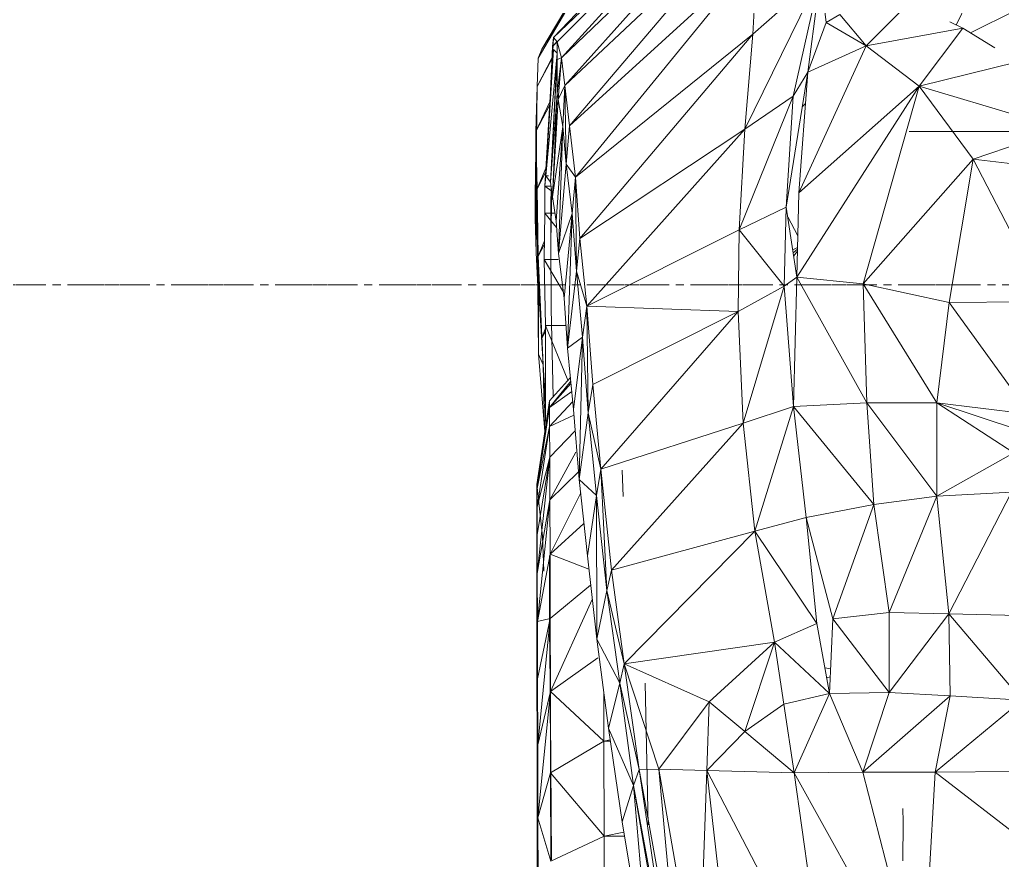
# Model space of a CAD drawing. Header units: inches. Extents: x 9610 to 15331, y -316 to 681.
# Drawn here: x 12397.17 to 12413.73, y -9.7 to 4.47 of the extents above; entities that cross this region are included whole.
import ezdxf

# ---------------------------------------------------------------- set-up
doc = ezdxf.new("R2010")
doc.units = ezdxf.units.IN
doc.header["$MEASUREMENT"] = 0
doc.linetypes.add('Aligning Line 1_8_', pattern=[0.25, 0.125, -0.125])
doc.linetypes.add('Grid Line 1_2_', pattern=[0.875, 0.5, -0.125, 0.125, -0.125])
for name, color, linetype, lineweight in [('0-1', 7, 'Continuous', 5), ('0-3', 45, 'Continuous', 9), ('A-FLOR-LEVL-1', 51, 'Grid Line 1_2_', 9), ('A-GENM', 5, 'Continuous', 9), ('G-ANNO-SYMB', 111, 'Aligning Line 1_8_', 9)]:
    doc.layers.add(name, color=color, linetype=linetype, lineweight=lineweight)

# ---------------------------------------------------------------- blocks, each defined once
blk = doc.blocks.new('Land_Rover_Evoque_-_SUV_Car_Vehicle_Automobile_13067 - Land Rover EVOQUE_dwg-1230547-BUILDING SECTION - EAST_WEST - LOOKING SOUTH2')
at = {"layer": 'A-GENM'}
for p, q in [((12409.451, 7.617), (12406.17, 4.17)), ((12406.17, 4.17), (12409.604, 7.465)), ((12409.604, 7.465), (12406.227, 4.095)), ((12409.604, 7.465), (12406.303, 3.827)), ((12407.843, 7.244), (12405.911, 3.819)), ((12407.816, 7.079), (12405.911, 3.819)), ((12407.819, 7.101), (12405.97, 3.971)), ((12409.681, 7.082), (12406.303, 3.827)), ((12406.361, 3.358), (12409.681, 7.082)), ((12406.361, 3.358), (12409.642, 6.451)), ((12406.438, 2.677), (12409.642, 6.451)), ((12406.438, 2.677), (12409.604, 5.569)), ((12409.604, 5.569), (12406.536, 1.814)), ((12409.604, 5.569), (12409.527, 4.226)), ((12410.665, 5.225), (12409.393, 2.623)), ((12410.665, 5.225), (12409.527, 4.226)), ((12410.665, 5.225), (12410.204, 3.181)), ((12410.665, 5.225), (12410.455, 3.584)), ((12410.665, 5.225), (12410.763, 4.42)), ((12411.438, 4.028), (12412.174, 4.765)), ((12412.955, 4.379), (12413.139, 4.758)), ((12410.763, 4.42), (12410.994, 4.554)), ((12411.438, 4.028), (12410.994, 4.554)), ((12413.963, 4.628), (12413.194, 4.245)), ((12410.455, 3.584), (12410.763, 4.42)), ((12411.438, 4.028), (12410.763, 4.42)), ((12411.438, 4.028), (12413.063, 4.325)), ((12412.329, 3.347), (12413.063, 4.325)), ((12413.063, 4.325), (12412.845, 4.433)), ((12413.063, 4.325), (12412.845, 4.433)), ((12413.602, 3.996), (12413.063, 4.325)), ((12413.602, 3.996), (12413.063, 4.325)), ((12406.17, 4.17), (12406.152, 3.822)), ((12406.153, 4.014), (12406.17, 4.17)), ((12406.17, 4.17), (12406.227, 4.095)), ((12406.536, 1.814), (12409.527, 4.226)), ((12409.527, 4.226), (12406.614, 0.778)), ((12409.527, 4.226), (12409.393, 2.623)), ((12406.153, 4.014), (12406.115, 3.265)), ((12406.153, 4.014), (12406.152, 3.822)), ((12406.225, 4.097), (12406.153, 4.014)), ((12406.153, 4.014), (12406.227, 4.095)), ((12406.154, 3.822), (12406.153, 4.014)), ((12406.227, 4.095), (12406.227, 3.797)), ((12406.303, 3.827), (12406.227, 4.095)), ((12410.303, 1.55), (12411.438, 4.028)), ((12410.455, 3.584), (12411.438, 4.028)), ((12412.329, 3.347), (12411.438, 4.028)), ((12406.144, 3.833), (12405.891, 3.341)), ((12405.891, 3.341), (12405.911, 3.819)), ((12405.911, 3.819), (12405.97, 3.971)), ((12406.039, 1.836), (12406.17, 3.968)), ((12406.039, 1.836), (12406.227, 3.897)), ((12406.039, 1.836), (12406.152, 3.822)), ((12406.115, 1.731), (12406.227, 3.893)), ((12406.152, 3.822), (12406.115, 3.265)), ((12406.115, 3.265), (12406.152, 3.822)), ((12406.17, 3.968), (12406.152, 3.822)), ((12406.227, 3.903), (12406.17, 3.968)), ((12406.303, 3.827), (12406.227, 3.797)), ((12406.303, 3.827), (12406.228, 3.221)), ((12406.303, 3.827), (12406.247, 3.126)), ((12406.361, 3.358), (12406.303, 3.827)), ((12406.142, 3.805), (12405.891, 3.341)), ((12406.115, 1.731), (12406.227, 3.797)), ((12406.228, 3.221), (12406.227, 3.797)), ((12406.227, 3.797), (12406.228, 3.221)), ((12412.329, 3.347), (12413.991, 3.759)), ((12410.091, 1.31), (12410.455, 3.584)), ((12410.204, 3.181), (12410.455, 3.584)), ((12410.455, 3.584), (12410.303, 1.55)), ((12405.872, 2.584), (12405.891, 3.341)), ((12405.891, 3.341), (12405.873, 2.649)), ((12405.891, 3.341), (12405.873, 1.95)), ((12406.361, 3.358), (12406.247, 3.126)), ((12406.361, 3.358), (12406.324, 2.666)), ((12406.361, 3.358), (12406.438, 2.677)), ((12406.361, 3.358), (12406.382, 2.033)), ((12410.266, 0.129), (12412.329, 3.347)), ((12410.303, 1.55), (12412.329, 3.347)), ((12411.386, 0.015), (12412.329, 3.347)), ((12413.238, 2.119), (12412.329, 3.347)), ((12412.329, 3.347), (12414.746, 2.627)), ((12406.021, 1.661), (12406.115, 3.265)), ((12406.039, 1.836), (12406.115, 3.265)), ((12406.115, 1.731), (12406.228, 3.221)), ((12406.153, 1.483), (12406.228, 3.221)), ((12406.244, 3.139), (12406.228, 3.221)), ((12406.228, 3.221), (12406.244, 3.139)), ((12409.299, 0.925), (12410.204, 3.181)), ((12409.393, 2.623), (12410.204, 3.181)), ((12410.204, 3.181), (12410.091, 1.31)), ((12406.105, 3.084), (12405.872, 2.584)), ((12406.101, 3.021), (12405.872, 2.584)), ((12406.153, 1.483), (12406.247, 3.126)), ((12406.324, 2.666), (12406.247, 3.126)), ((12406.247, 3.126), (12406.324, 2.666)), ((12410.362, 3.005), (12410.415, 3.057)), ((12406.153, 1.483), (12406.324, 2.666)), ((12406.211, 1.072), (12406.324, 2.666)), ((12406.25, 0.525), (12406.324, 2.666)), ((12406.382, 2.033), (12406.324, 2.666)), ((12406.324, 2.666), (12406.382, 2.033)), ((12406.438, 2.677), (12406.382, 2.033)), ((12406.438, 2.677), (12406.536, 1.814)), ((12405.873, 2.649), (12405.857, 1.122)), ((12405.858, 1.495), (12405.873, 2.649)), ((12405.872, 2.584), (12405.873, 1.95)), ((12405.872, 2.584), (12405.893, 1.039)), ((12405.872, 2.584), (12405.892, 1.615)), ((12405.873, 2.649), (12405.873, 2.584)), ((12405.873, 2.649), (12405.877, 0.547)), ((12405.873, 2.649), (12405.873, 2.584)), ((12406.614, 0.778), (12409.393, 2.623)), ((12409.393, 2.623), (12406.731, -0.363)), ((12409.393, 2.623), (12409.299, 0.925)), ((12412.16, 2.584), (12425.542, 2.581)), ((12413.238, 2.119), (12414.746, 2.627)), ((12406.25, 0.525), (12406.382, 2.033)), ((12406.48, 1.199), (12406.382, 2.033)), ((12406.382, 2.033), (12406.48, 1.199)), ((12406.536, 1.814), (12406.382, 2.033)), ((12411.386, 0.015), (12413.238, 2.119)), ((12412.836, -0.3), (12413.238, 2.119)), ((12414.478, -0.28), (12413.238, 2.119)), ((12415.074, 1.899), (12413.238, 2.119)), ((12405.873, 1.95), (12405.893, 1.039)), ((12405.877, 0.547), (12405.873, 1.95)), ((12405.873, 1.95), (12405.896, 0.759)), ((12405.873, 1.95), (12405.893, 1.039)), ((12406.039, 1.965), (12405.892, 1.615)), ((12406.035, 1.892), (12405.892, 1.615)), ((12406.039, 1.836), (12406.021, 1.661)), ((12406.115, 1.731), (12406.039, 1.836)), ((12406.084, 1.836), (12406.039, 1.836)), ((12405.864, 1.771), (12405.858, 1.495)), ((12406.021, 1.661), (12406.023, 1.208)), ((12406.126, 1.661), (12406.021, 1.661)), ((12406.021, 1.661), (12406.139, 1.578)), ((12406.153, 1.483), (12406.115, 1.731)), ((12406.536, 1.814), (12406.48, 1.199)), ((12406.536, 1.814), (12406.614, 0.778)), ((12406.536, 1.814), (12406.557, 0.23)), ((12405.858, 1.495), (12405.857, 1.122)), ((12405.893, 1.039), (12405.892, 1.615)), ((12405.892, 1.615), (12405.913, -0.026)), ((12405.892, 1.615), (12405.912, 0.484)), ((12406.124, 1.357), (12406.131, 1.626)), ((12406.139, 1.574), (12406.125, 0.743)), ((12410.266, 0.129), (12410.303, 1.55)), ((12406.124, 1.357), (12406.125, 0.743)), ((12406.211, 1.072), (12406.153, 1.483)), ((12406.023, 1.208), (12406.008, 0.428)), ((12406.192, 1.208), (12406.023, 1.208)), ((12406.023, 1.208), (12406.219, 0.963)), ((12406.25, 0.525), (12406.48, 1.199)), ((12406.347, -0.223), (12406.48, 1.199)), ((12406.406, -1.067), (12406.48, 1.199)), ((12406.557, 0.23), (12406.48, 1.199)), ((12406.48, 1.199), (12406.557, 0.23)), ((12409.299, 0.925), (12410.091, 1.31)), ((12410.091, 1.31), (12410.054, -0.025)), ((12410.091, 1.31), (12410.266, 0.129)), ((12405.857, 1.122), (12405.877, 0.547)), ((12405.893, 1.039), (12405.913, -0.026)), ((12405.915, -0.259), (12405.893, 1.039)), ((12405.893, 1.039), (12405.916, -1.17)), ((12405.893, 1.039), (12405.913, -0.026)), ((12406.25, 0.525), (12406.211, 1.072)), ((12410.115, 1.147), (12410.284, 0.824)), ((12406.731, -0.363), (12409.299, 0.925)), ((12409.299, 0.925), (12409.282, -0.448)), ((12409.299, 0.925), (12410.054, -0.025)), ((12406.014, 0.743), (12405.912, 0.484)), ((12406.013, 0.675), (12405.912, 0.484)), ((12406.129, -0.403), (12406.125, 0.743)), ((12406.614, 0.778), (12406.557, 0.23)), ((12406.614, 0.778), (12406.731, -0.363)), ((12405.877, 0.547), (12405.915, -0.259)), ((12406.347, -0.223), (12406.25, 0.525)), ((12410.198, 0.587), (12410.279, 0.63)), ((12410.279, 0.601), (12410.206, 0.538)), ((12410.278, 0.565), (12410.214, 0.484)), ((12405.912, 0.484), (12405.992, -1.35)), ((12405.912, 0.484), (12405.971, -0.898)), ((12405.913, -0.026), (12405.912, 0.484)), ((12406.008, 0.428), (12406.031, -0.688)), ((12406.244, 0.428), (12406.008, 0.428)), ((12406.008, 0.428), (12406.334, -0.123)), ((12406.406, -1.067), (12406.557, 0.23)), ((12406.655, -0.883), (12406.557, 0.23)), ((12406.557, 0.23), (12406.655, -0.883)), ((12406.731, -0.363), (12406.557, 0.23)), ((12410.054, -0.025), (12410.266, 0.129)), ((12410.266, 0.129), (12410.212, -2.051)), ((12410.266, 0.129), (12411.386, 0.015)), ((12410.266, 0.129), (12411.448, -1.991)), ((12412.836, -0.3), (12411.386, 0.015)), ((12411.386, 0.015), (12411.448, -1.991)), ((12411.386, 0.015), (12412.627, -1.99)), ((12405.913, -0.026), (12405.992, -1.35)), ((12405.913, -0.026), (12405.992, -1.35)), ((12405.916, -1.17), (12405.913, -0.048)), ((12409.282, -0.448), (12410.054, -0.025)), ((12410.054, -0.025), (12409.362, -2.33)), ((12410.054, -0.025), (12410.212, -2.051)), ((12406.406, -1.067), (12406.347, -0.223)), ((12412.836, -0.3), (12412.627, -1.99)), ((12412.836, -0.3), (12414.478, -0.28)), ((12414.192, -2.182), (12412.836, -0.3)), ((12406.16, -1.885), (12406.129, -0.403)), ((12406.731, -0.363), (12406.655, -0.883)), ((12406.731, -0.363), (12409.282, -0.448)), ((12406.731, -0.363), (12406.83, -1.679)), ((12406.731, -0.363), (12406.754, -2.159)), ((12409.282, -0.448), (12406.83, -1.679)), ((12409.282, -0.448), (12406.967, -3.109)), ((12409.282, -0.448), (12409.362, -2.33)), ((12406.031, -0.732), (12405.971, -0.898)), ((12406.031, -0.79), (12405.971, -0.898)), ((12406.031, -0.688), (12406.035, -2.255)), ((12406.379, -0.688), (12406.031, -0.688)), ((12406.031, -0.688), (12406.408, -1.609)), ((12405.992, -1.35), (12405.971, -0.898)), ((12405.971, -0.898), (12406.035, -2.101)), ((12406.406, -1.067), (12406.655, -0.883)), ((12406.504, -2.103), (12406.655, -0.883)), ((12406.602, -3.284), (12406.655, -0.883)), ((12406.754, -2.159), (12406.655, -0.883)), ((12406.655, -0.883), (12406.754, -2.159)), ((12406.504, -2.103), (12406.406, -1.067)), ((12405.916, -1.17), (12406.014, -2.407)), ((12405.916, -1.17), (12405.992, -1.35)), ((12405.992, -1.35), (12406.007, -1.569)), ((12405.992, -1.35), (12406.035, -1.96)), ((12405.992, -1.35), (12406.014, -2.407)), ((12405.992, -1.35), (12406.007, -1.569)), ((12405.992, -1.35), (12406.035, -2.128)), ((12406.452, -1.56), (12406.098, -1.954)), ((12406.458, -1.624), (12406.099, -2.07)), ((12406.462, -1.666), (12406.099, -2.07)), ((12406.475, -1.798), (12406.099, -2.07)), ((12406.83, -1.679), (12406.754, -2.159)), ((12406.83, -1.679), (12406.967, -3.109)), ((12406.098, -1.954), (12405.888, -3.367)), ((12406.098, -1.954), (12405.889, -3.463)), ((12406.099, -2.07), (12406.098, -1.954)), ((12406.491, -1.966), (12406.101, -2.388)), ((12406.099, -2.07), (12405.889, -3.463)), ((12406.101, -2.388), (12406.099, -2.07)), ((12406.602, -3.284), (12406.504, -2.103)), ((12410.212, -2.051), (12409.362, -2.33)), ((12410.212, -2.051), (12409.558, -4.154)), ((12410.212, -2.051), (12411.448, -1.991)), ((12410.212, -2.051), (12410.427, -3.923)), ((12410.212, -2.051), (12411.567, -3.701)), ((12411.448, -1.991), (12412.627, -1.99)), ((12412.629, -3.565), (12411.448, -1.991)), ((12411.567, -3.701), (12411.448, -1.991)), ((12413.923, -2.835), (12412.627, -1.99)), ((12414.019, -2.451), (12412.627, -1.99)), ((12414.192, -2.182), (12412.627, -1.99)), ((12412.629, -3.565), (12412.627, -1.99)), ((12406.035, -2.255), (12406.039, -2.348)), ((12406.512, -2.199), (12406.101, -2.388)), ((12406.602, -3.284), (12406.754, -2.159)), ((12406.892, -3.551), (12406.754, -2.159)), ((12406.754, -2.159), (12406.892, -3.551)), ((12406.967, -3.109), (12406.754, -2.159)), ((12406.101, -2.388), (12405.889, -3.463)), ((12406.101, -2.388), (12405.891, -3.741)), ((12406.014, -2.407), (12406.021, -2.473)), ((12406.104, -2.907), (12406.101, -2.388)), ((12406.533, -2.46), (12406.104, -2.907)), ((12406.967, -3.109), (12409.362, -2.33)), ((12409.362, -2.33), (12407.144, -4.808)), ((12409.362, -2.33), (12409.558, -4.154)), ((12406.104, -2.907), (12405.891, -3.741)), ((12406.104, -2.907), (12405.893, -4.213)), ((12406.104, -2.907), (12405.895, -4.866)), ((12406.106, -3.627), (12406.104, -2.907)), ((12406.542, -2.822), (12406.106, -3.627)), ((12413.923, -2.835), (12412.629, -3.565)), ((12406.967, -3.109), (12406.892, -3.551)), ((12406.967, -3.109), (12407.144, -4.808)), ((12406.967, -3.109), (12407.067, -5.154)), ((12407.344, -3.569), (12407.325, -3.127)), ((12406.591, -3.155), (12406.106, -3.627)), ((12406.739, -4.57), (12406.602, -3.284)), ((12406.602, -3.284), (12406.892, -3.551)), ((12405.888, -3.367), (12405.887, -3.462)), ((12405.888, -3.74), (12405.887, -3.462)), ((12405.888, -3.367), (12405.982, -4.24)), ((12405.888, -3.367), (12405.889, -3.463)), ((12405.891, -3.741), (12405.889, -3.463)), ((12406.106, -3.627), (12405.895, -4.866)), ((12406.106, -3.627), (12405.898, -5.673)), ((12406.109, -4.541), (12406.106, -3.627)), ((12406.626, -3.508), (12406.109, -4.541)), ((12406.739, -4.57), (12406.892, -3.551)), ((12407.067, -5.154), (12406.892, -3.551)), ((12406.896, -5.972), (12406.892, -3.551)), ((12406.892, -3.551), (12407.067, -5.154)), ((12412.629, -3.565), (12411.567, -3.701)), ((12412.629, -3.565), (12411.822, -5.526)), ((12413.886, -3.498), (12412.629, -3.565)), ((12412.827, -5.544), (12412.629, -3.565)), ((12413.886, -3.498), (12412.827, -5.544)), ((12405.888, -3.74), (12405.887, -4.21)), ((12405.893, -4.213), (12405.891, -3.741)), ((12410.427, -3.923), (12411.567, -3.701)), ((12410.875, -5.632), (12411.567, -3.701)), ((12411.822, -5.526), (12411.567, -3.701)), ((12410.427, -3.923), (12409.558, -4.154)), ((12410.427, -3.923), (12410.875, -5.632)), ((12410.427, -3.923), (12410.605, -5.709)), ((12406.681, -4.026), (12406.109, -4.541)), ((12405.887, -4.21), (12405.888, -4.863)), ((12405.887, -4.21), (12405.893, -4.263)), ((12405.895, -4.866), (12405.893, -4.213)), ((12405.982, -4.24), (12406.003, -4.826)), ((12407.144, -4.808), (12409.558, -4.154)), ((12409.558, -4.154), (12407.359, -6.387)), ((12410.605, -5.709), (12409.558, -4.154)), ((12409.558, -4.154), (12409.89, -6.026)), ((12406.109, -4.541), (12405.898, -5.673)), ((12406.104, -6.022), (12406.1, -4.567)), ((12406.764, -4.792), (12406.109, -4.541)), ((12406.112, -5.626), (12406.109, -4.541)), ((12406.896, -5.972), (12406.739, -4.57)), ((12405.888, -4.863), (12405.888, -5.67)), ((12405.888, -4.863), (12405.895, -4.923)), ((12405.888, -4.863), (12405.895, -4.985)), ((12405.895, -4.866), (12405.898, -5.673)), ((12406.129, -9.691), (12406.098, -4.855)), ((12406.1, -6.021), (12406.098, -4.855)), ((12406.102, -4.856), (12406.134, -9.692)), ((12407.144, -4.808), (12407.067, -5.154)), ((12407.144, -4.808), (12407.359, -6.387)), ((12406.129, -9.691), (12406.098, -5.09)), ((12406.794, -5.064), (12406.112, -5.626)), ((12406.896, -5.972), (12407.067, -5.154)), ((12407.067, -5.154), (12407.283, -6.714)), ((12407.067, -5.154), (12407.283, -6.714)), ((12407.359, -6.387), (12407.067, -5.154)), ((12406.821, -5.302), (12406.115, -6.856)), ((12406.112, -5.626), (12405.898, -5.673)), ((12406.112, -5.626), (12405.9, -6.644)), ((12406.112, -5.626), (12405.903, -7.753)), ((12406.112, -5.626), (12406.115, -6.856)), ((12410.875, -5.632), (12411.822, -5.526)), ((12412.827, -5.544), (12411.822, -5.526)), ((12411.825, -6.874), (12411.822, -5.526)), ((12412.827, -5.544), (12411.825, -6.874)), ((12414.006, -5.577), (12412.827, -5.544)), ((12414.067, -7.003), (12412.827, -5.544)), ((12412.827, -5.544), (12412.849, -6.927)), ((12405.889, -6.639), (12405.888, -5.67)), ((12405.898, -5.742), (12405.888, -5.67)), ((12405.898, -5.673), (12405.9, -6.644)), ((12410.605, -5.709), (12409.89, -6.026)), ((12410.819, -6.889), (12410.605, -5.709)), ((12410.875, -5.632), (12410.819, -6.889)), ((12410.875, -5.632), (12411.825, -6.874)), ((12406.134, -9.692), (12406.104, -6.022)), ((12407.092, -7.474), (12406.896, -5.972)), ((12406.896, -5.972), (12407.283, -6.714)), ((12409.89, -6.026), (12407.359, -6.387)), ((12409.89, -6.026), (12408.791, -7.03)), ((12409.89, -6.026), (12409.39, -7.529)), ((12410.819, -6.889), (12409.89, -6.026)), ((12409.89, -6.026), (12410.047, -7.067)), ((12406.917, -6.287), (12406.115, -6.856)), ((12407.359, -6.387), (12407.283, -6.714)), ((12407.359, -6.387), (12408.791, -7.03)), ((12407.359, -6.387), (12407.942, -8.164)), ((12407.359, -6.387), (12407.613, -8.173)), ((12410.741, -6.456), (12410.838, -6.471)), ((12410.832, -6.607), (12410.771, -6.624)), ((12405.889, -6.639), (12405.891, -7.748)), ((12405.889, -6.639), (12405.901, -6.848)), ((12405.889, -6.639), (12405.9, -6.718)), ((12405.9, -6.644), (12405.903, -7.753)), ((12407.092, -7.474), (12407.283, -6.714)), ((12407.283, -6.714), (12407.518, -8.438)), ((12407.283, -6.714), (12407.518, -8.438)), ((12407.613, -8.173), (12407.283, -6.714)), ((12407.715, -6.713), (12407.761, -9.104)), ((12406.115, -6.856), (12405.903, -7.753)), ((12406.115, -6.856), (12405.906, -8.983)), ((12407.017, -7.692), (12406.115, -6.856)), ((12406.115, -6.856), (12406.118, -8.229)), ((12407.015, -6.886), (12407.017, -7.692)), ((12410.819, -6.889), (12410.047, -7.067)), ((12410.222, -8.224), (12410.819, -6.889)), ((12410.819, -6.889), (12411.825, -6.874)), ((12411.382, -8.215), (12410.819, -6.889)), ((12411.382, -8.215), (12411.825, -6.874)), ((12411.382, -8.215), (12412.849, -6.927)), ((12412.849, -6.927), (12411.825, -6.874)), ((12412.599, -8.213), (12412.849, -6.927)), ((12414.067, -7.003), (12412.849, -6.927)), ((12408.791, -7.03), (12407.942, -8.164)), ((12408.791, -7.03), (12408.754, -8.187)), ((12408.791, -7.03), (12409.39, -7.529)), ((12410.047, -7.067), (12409.39, -7.529)), ((12410.222, -8.224), (12410.047, -7.067)), ((12414.067, -7.003), (12412.599, -8.213)), ((12407.326, -9.054), (12407.092, -7.474)), ((12407.092, -7.474), (12407.518, -8.438)), ((12409.39, -7.529), (12408.754, -8.187)), ((12410.222, -8.224), (12409.39, -7.529)), ((12405.891, -7.748), (12405.893, -8.978)), ((12405.891, -7.748), (12405.903, -7.824)), ((12405.891, -7.748), (12405.904, -7.983)), ((12405.903, -7.753), (12405.906, -8.983)), ((12407.017, -7.692), (12406.118, -8.229)), ((12407.122, -7.673), (12407.017, -7.692)), ((12407.124, -7.692), (12407.017, -7.692)), ((12407.017, -7.692), (12407.021, -9.292)), ((12406.118, -8.229), (12405.906, -8.983)), ((12407.021, -9.292), (12406.118, -8.229)), ((12406.122, -9.714), (12406.118, -8.229)), ((12407.613, -8.173), (12407.518, -8.438)), ((12407.942, -8.164), (12407.613, -8.173)), ((12407.613, -8.173), (12408.298, -11.988)), ((12407.613, -8.173), (12408.182, -12.003)), ((12408.754, -8.187), (12407.942, -8.164)), ((12407.942, -8.164), (12408.607, -12.005)), ((12407.942, -8.164), (12408.298, -11.988)), ((12408.754, -8.187), (12408.607, -12.005)), ((12410.222, -8.224), (12408.754, -8.187)), ((12410.771, -12.083), (12408.754, -8.187)), ((12408.754, -8.187), (12409.187, -12.041)), ((12410.222, -8.224), (12411.382, -8.215)), ((12412.376, -12.099), (12410.222, -8.224)), ((12410.222, -8.224), (12410.771, -12.083)), ((12411.382, -8.215), (12412.599, -8.213)), ((12412.376, -12.099), (12411.382, -8.215)), ((12412.376, -12.099), (12412.599, -8.213)), ((12413.953, -8.204), (12412.599, -8.213)), ((12414.497, -9.687), (12412.599, -8.213)), ((12407.326, -9.054), (12407.518, -8.438)), ((12408.127, -12.009), (12407.518, -8.438)), ((12407.82, -12.064), (12407.518, -8.438)), ((12407.518, -8.438), (12408.182, -12.003)), ((12412.057, -9.054), (12412.056, -8.828)), ((12405.893, -8.978), (12405.895, -10.307)), ((12405.906, -9.047), (12405.893, -8.978)), ((12405.91, -10.314), (12405.906, -8.983)), ((12406.122, -9.714), (12405.906, -8.983)), ((12407.82, -12.064), (12407.326, -9.054)), ((12412.056, -9.711), (12412.057, -9.054)), ((12407.354, -9.224), (12407.021, -9.292)), ((12407.021, -9.292), (12406.122, -9.714)), ((12407.365, -9.292), (12407.021, -9.292)), ((12407.021, -9.292), (12407.025, -10.982))]:
    blk.add_line(p, q, dxfattribs=at)
blk = doc.blocks.new('Land_Rover_Evoque_-_SUV_Car_Vehicle_Automobile_13067 - Land_Rover_Evoque_-_SUV_Car_Vehicle_Automobile_13067-1230553-BUILDING SECTION - EAST_WEST - LOOKING SOUTH2')
blk.add_blockref('Land_Rover_Evoque_-_SUV_Car_Vehicle_Automobile_13067 - Land Rover EVOQUE_dwg-1230547-BUILDING SECTION - EAST_WEST - LOOKING SOUTH2', (0, 0))
blk = doc.blocks.new('CTR  - Topography_rvt-1-BUILDING SECTION - EAST_WEST - LOOKING SOUTH2')
at = {"layer": '0-3'}
blk.add_blockref('Land_Rover_Evoque_-_SUV_Car_Vehicle_Automobile_13067 - Land_Rover_Evoque_-_SUV_Car_Vehicle_Automobile_13067-1230553-BUILDING SECTION - EAST_WEST - LOOKING SOUTH2', (0, 0), dxfattribs=at)

msp = doc.modelspace()

# ---------------------------------------------------------------- linework, layer by layer
at = {"layer": 'A-FLOR-LEVL-1'}
msp.add_line((9610.24, 0), (12543.28, 0), dxfattribs=at)
at = {"layer": 'G-ANNO-SYMB'}
msp.add_line((9690.978, 0), (12446.61, 0), dxfattribs=at)

# ---------------------------------------------------------------- block references
at = {"layer": '0-1'}
msp.add_blockref('CTR  - Topography_rvt-1-BUILDING SECTION - EAST_WEST - LOOKING SOUTH2', (0, 0), dxfattribs=at)

doc.saveas('drawing.dxf')
